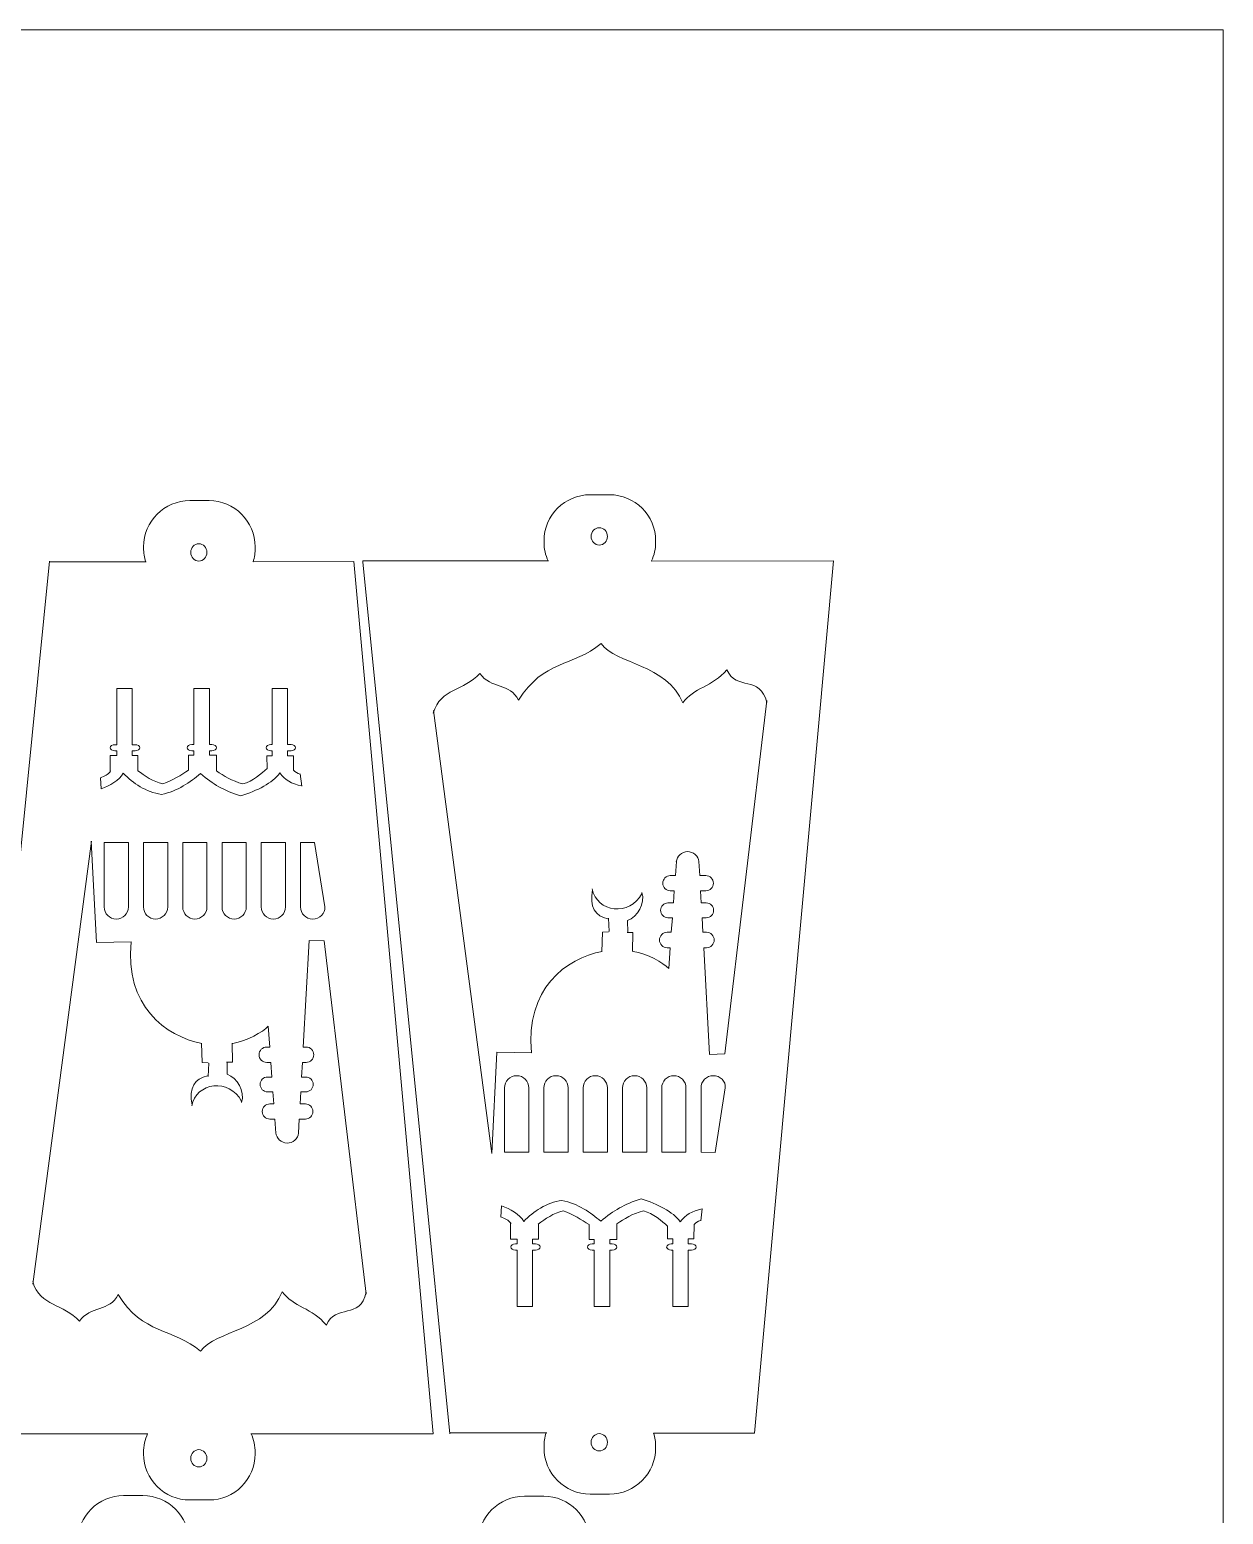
# Model space of a CAD drawing. Header units: millimetres. Extents: x -872 to 869, y -2161 to 2179.
# Drawn here: x 329.7 to 685.4, y 1736.4 to 2178.9 of the extents above; entities that cross this region are included whole.
import ezdxf

# ---------------------------------------------------------------- set-up
doc = ezdxf.new("R2010")
doc.units = ezdxf.units.MM
doc.header["$MEASUREMENT"] = 0
doc.layers.add('Layer 1', color=7, linetype='Continuous')

msp = doc.modelspace()

# ---------------------------------------------------------------- linework, layer by layer
at = {"layer": 'Layer 1', "color": 250, "lineweight": 18}
msp.add_lwpolyline([(-872.4922, 1112.7839), (685.3746, 1112.7839), (685.3746, 2178.9405), (-872.4922, 2178.9405), (-872.4922, 1112.7839)], close=True, dxfattribs=at)
at = {"layer": 'Layer 1', "color": 240, "lineweight": 9}
for points, knots in [([(484.1529, 2020.5763), (483.3727, 2022.2989), (482.9381, 2024.2107), (482.9381, 2026.2155), (482.9381, 2026.2155), (482.9381, 2026.2155), (482.9381, 2026.5441), (482.9381, 2026.5441), (482.9381, 2026.5441), (482.9381, 2034.1171), (489.1337, 2040.3131), (496.7067, 2040.3131), (496.7067, 2040.3131), (496.7067, 2040.3131), (502.4451, 2040.3131), (502.4451, 2040.3131), (502.4451, 2040.3131), (510.0177, 2040.3131), (516.2139, 2034.1171), (516.2139, 2026.5441), (516.2139, 2026.5441), (516.2139, 2026.5441), (516.2139, 2026.2155), (516.2139, 2026.2155), (516.2139, 2026.2155), (516.2139, 2024.2095), (515.7791, 2022.2989), (514.9989, 2020.5763)], [0, 0, 0, 0, 0.125, 0.125, 0.125, 0.125, 0.25, 0.25, 0.25, 0.25, 0.375, 0.375, 0.375, 0.375, 0.5, 0.5, 0.5, 0.5, 0.625, 0.625, 0.625, 0.625, 0.75, 0.75, 0.75, 0.75, 1, 1, 1, 1]), ([(396.2486, 2020.3647), (396.6574, 2021.6643), (396.879, 2023.0449), (396.879, 2024.4743), (396.879, 2024.4743), (396.879, 2024.4743), (396.879, 2024.8031), (396.879, 2024.8031), (396.879, 2024.8031), (396.879, 2032.3761), (390.6828, 2038.5725), (383.1102, 2038.5725), (383.1102, 2038.5725), (383.1102, 2038.5725), (377.3718, 2038.5725), (377.3718, 2038.5725), (377.3718, 2038.5725), (369.7988, 2038.5725), (363.6032, 2032.3761), (363.6032, 2024.8031), (363.6032, 2024.8031), (363.6032, 2024.8031), (363.6032, 2024.4751), (363.6032, 2024.4751), (363.6032, 2024.4751), (363.6032, 2023.0321), (363.8272, 2021.6389), (364.2438, 2020.3301)], [0, 0, 0, 0, 0.125, 0.125, 0.125, 0.125, 0.25, 0.25, 0.25, 0.25, 0.375, 0.375, 0.375, 0.375, 0.5, 0.5, 0.5, 0.5, 0.625, 0.625, 0.625, 0.625, 0.75, 0.75, 0.75, 0.75, 1, 1, 1, 1]), ([(499.4107, 2025.3123), (498.0759, 2025.3123), (496.9933, 2026.4677), (496.9933, 2027.8935), (496.9933, 2027.8935), (496.9933, 2029.3193), (498.0759, 2030.4747), (499.4107, 2030.4747), (499.4107, 2030.4747), (500.7461, 2030.4747), (501.8283, 2029.3193), (501.8283, 2027.8935), (501.8283, 2027.8935), (501.8283, 2026.4677), (500.7461, 2025.3123), (499.4107, 2025.3123)], [0, 0, 0, 0, 0.2, 0.2, 0.2, 0.2, 0.4, 0.4, 0.4, 0.4, 0.6, 0.6, 0.6, 0.6, 1, 1, 1, 1]), ([(380.0758, 2025.7071), (378.741, 2025.7071), (377.6584, 2024.5513), (377.6584, 2023.1253), (377.6584, 2023.1253), (377.6584, 2021.6993), (378.741, 2020.5437), (380.0758, 2020.5437), (380.0758, 2020.5437), (381.4112, 2020.5437), (382.4934, 2021.6993), (382.4934, 2023.1253), (382.4934, 2023.1253), (382.4934, 2024.5517), (381.4112, 2025.7065), (380.0758, 2025.7071)], [0, 0, 0, 0, 0.2, 0.2, 0.2, 0.2, 0.4, 0.4, 0.4, 0.4, 0.6, 0.6, 0.6, 0.6, 1, 1, 1, 1]), ([(335.5364, 2020.5497), (335.5364, 2020.5497), (309.6362, 1760.6507), (309.6362, 1760.6507), (309.6362, 1760.6507), (309.6362, 1760.6507), (309.6048, 1760.4019), (309.6048, 1760.4019), (309.6048, 1760.4019), (309.6048, 1760.4019), (364.902, 1760.4019), (364.902, 1760.4019)], [0, 0, 0, 0, 0.25, 0.25, 0.25, 0.25, 0.5, 0.5, 0.5, 0.5, 1, 1, 1, 1]), ([(454.8713, 1760.4285), (454.8713, 1760.4285), (428.9711, 2020.3275), (428.9711, 2020.3275), (428.9711, 2020.3275), (428.9711, 2020.3275), (428.9397, 2020.5763), (428.9397, 2020.5763), (428.9397, 2020.5763), (428.9397, 2020.5763), (484.2369, 2020.5763), (484.2369, 2020.5763)], [0, 0, 0, 0, 0.25, 0.25, 0.25, 0.25, 0.5, 0.5, 0.5, 0.5, 1, 1, 1, 1]), ([(449.8969, 1975.1953), (452.2187, 1982.8383), (459.0771, 1981.7033), (463.8287, 1987.0503), (463.8287, 1987.0503), (467.0799, 1982.3185), (472.8545, 1984.2953), (475.3749, 1979.0571), (475.3749, 1979.0571), (482.7157, 1991.0805), (491.6733, 1988.9873), (499.9457, 1995.9545)], [0, 0, 0, 0, 0.25, 0.25, 0.25, 0.25, 0.5, 0.5, 0.5, 0.5, 1, 1, 1, 1]), ([(549.3107, 1978.3783), (547.4363, 1986.6499), (540.1371, 1981.7325), (537.4145, 1988.1667), (537.4145, 1988.1667), (533.1927, 1983.0503), (527.4675, 1982.8035), (524.2773, 1978.2399), (524.2773, 1978.2399), (519.6205, 1989.9469), (504.4141, 1989.7147), (499.9457, 1995.9545)], [0, 0, 0, 0, 0.25, 0.25, 0.25, 0.25, 0.5, 0.5, 0.5, 0.5, 1, 1, 1, 1]), ([(355.5906, 1965.8125), (355.5906, 1965.8125), (355.5906, 1982.6007), (355.5906, 1982.6007), (355.5906, 1982.6007), (355.5906, 1982.6007), (360.217, 1982.6007), (360.217, 1982.6007), (360.217, 1982.6007), (360.217, 1982.6007), (360.217, 1965.8125), (360.217, 1965.8125)], [0, 0, 0, 0, 0.25, 0.25, 0.25, 0.25, 0.5, 0.5, 0.5, 0.5, 1, 1, 1, 1]), ([(378.6014, 1965.8305), (378.6014, 1965.8305), (378.6014, 1982.6007), (378.6014, 1982.6007), (378.6014, 1982.6007), (378.6014, 1982.6007), (383.2278, 1982.6007), (383.2278, 1982.6007), (383.2278, 1982.6007), (383.2278, 1982.6007), (383.2278, 1965.8305), (383.2278, 1965.8305)], [0, 0, 0, 0, 0.25, 0.25, 0.25, 0.25, 0.5, 0.5, 0.5, 0.5, 1, 1, 1, 1]), ([(401.9732, 1965.8305), (401.9732, 1965.8305), (401.9732, 1982.6007), (401.9732, 1982.6007), (401.9732, 1982.6007), (401.9732, 1982.6007), (406.5302, 1982.6007), (406.5302, 1982.6007), (406.5302, 1982.6007), (406.5302, 1982.6007), (406.5302, 1965.8305), (406.5302, 1965.8305)], [0, 0, 0, 0, 0.25, 0.25, 0.25, 0.25, 0.5, 0.5, 0.5, 0.5, 1, 1, 1, 1]), ([(355.5906, 1963.9575), (355.5906, 1963.9575), (355.062, 1963.9575), (355.062, 1963.9575), (355.062, 1963.9575), (354.3014, 1963.9575), (353.6798, 1964.3747), (353.6798, 1964.8851), (353.6798, 1964.8851), (353.6798, 1965.3955), (354.3014, 1965.8125), (355.062, 1965.8125), (355.062, 1965.8125), (355.062, 1965.8125), (355.5906, 1965.8125), (355.5906, 1965.8125)], [0, 0, 0, 0, 0.2, 0.2, 0.2, 0.2, 0.4, 0.4, 0.4, 0.4, 0.6, 0.6, 0.6, 0.6, 1, 1, 1, 1]), ([(360.217, 1965.8125), (360.217, 1965.8125), (361.0712, 1965.8125), (361.0712, 1965.8125), (361.0712, 1965.8125), (361.8314, 1965.8125), (362.4532, 1965.3955), (362.4532, 1964.8851), (362.4532, 1964.8851), (362.4532, 1964.3743), (361.8314, 1963.9575), (361.0712, 1963.9575), (361.0712, 1963.9575), (361.0712, 1963.9575), (360.217, 1963.9575), (360.217, 1963.9575)], [0, 0, 0, 0, 0.2, 0.2, 0.2, 0.2, 0.4, 0.4, 0.4, 0.4, 0.6, 0.6, 0.6, 0.6, 1, 1, 1, 1]), ([(378.6014, 1963.9755), (378.6014, 1963.9755), (377.9392, 1963.9755), (377.9392, 1963.9755), (377.9392, 1963.9755), (377.1786, 1963.9755), (376.557, 1964.3925), (376.557, 1964.9027), (376.557, 1964.9027), (376.557, 1965.4133), (377.1786, 1965.8305), (377.9392, 1965.8305), (377.9392, 1965.8305), (377.9392, 1965.8305), (378.6014, 1965.8305), (378.6014, 1965.8305)], [0, 0, 0, 0, 0.2, 0.2, 0.2, 0.2, 0.4, 0.4, 0.4, 0.4, 0.6, 0.6, 0.6, 0.6, 1, 1, 1, 1]), ([(383.2278, 1965.8305), (383.2278, 1965.8305), (383.9484, 1965.8305), (383.9484, 1965.8305), (383.9484, 1965.8305), (384.709, 1965.8305), (385.3306, 1965.4133), (385.3306, 1964.9027), (385.3306, 1964.9027), (385.3306, 1964.3925), (384.709, 1963.9755), (383.9484, 1963.9755), (383.9484, 1963.9755), (383.9484, 1963.9755), (383.2278, 1963.9755), (383.2278, 1963.9755)], [0, 0, 0, 0, 0.2, 0.2, 0.2, 0.2, 0.4, 0.4, 0.4, 0.4, 0.6, 0.6, 0.6, 0.6, 1, 1, 1, 1]), ([(401.9732, 1963.9755), (401.9732, 1963.9755), (401.534, 1963.9755), (401.534, 1963.9755), (401.534, 1963.9755), (400.7736, 1963.9755), (400.1516, 1964.3925), (400.1516, 1964.9027), (400.1516, 1964.9027), (400.1516, 1965.4133), (400.7736, 1965.8305), (401.534, 1965.8305), (401.534, 1965.8305), (401.534, 1965.8305), (401.9732, 1965.8305), (401.9732, 1965.8305)], [0, 0, 0, 0, 0.2, 0.2, 0.2, 0.2, 0.4, 0.4, 0.4, 0.4, 0.6, 0.6, 0.6, 0.6, 1, 1, 1, 1]), ([(406.5302, 1965.8305), (406.5302, 1965.8305), (407.5432, 1965.8305), (407.5432, 1965.8305), (407.5432, 1965.8305), (408.3038, 1965.8305), (408.9256, 1965.4133), (408.9256, 1964.9027), (408.9256, 1964.9027), (408.9256, 1964.3925), (408.3038, 1963.9755), (407.5432, 1963.9755), (407.5432, 1963.9755), (407.5432, 1963.9755), (406.5302, 1963.9755), (406.5302, 1963.9755)], [0, 0, 0, 0, 0.2, 0.2, 0.2, 0.2, 0.4, 0.4, 0.4, 0.4, 0.6, 0.6, 0.6, 0.6, 1, 1, 1, 1]), ([(353.8598, 1957.8855), (353.8598, 1957.8855), (353.6484, 1957.8855), (353.6484, 1957.8855), (353.6484, 1957.8855), (353.6484, 1957.8855), (353.6484, 1962.6055), (353.6484, 1962.6055), (353.6484, 1962.6055), (353.6484, 1962.6055), (355.5906, 1962.6055), (355.5906, 1962.6055)], [0, 0, 0, 0, 0.25, 0.25, 0.25, 0.25, 0.5, 0.5, 0.5, 0.5, 1, 1, 1, 1]), ([(360.217, 1962.6055), (360.217, 1962.6055), (361.9276, 1962.6055), (361.9276, 1962.6055), (361.9276, 1962.6055), (361.9276, 1962.6055), (361.9276, 1957.8855), (361.9276, 1957.8855)], [0, 0, 0, 0, 0.33333333, 0.33333333, 0.33333333, 0.33333333, 1, 1, 1, 1]), ([(377.0242, 1958.1817), (377.0242, 1958.1817), (377.0242, 1962.6853), (377.0242, 1962.6853), (377.0242, 1962.6853), (377.0242, 1962.6853), (378.6014, 1962.6853), (378.6014, 1962.6853)], [0, 0, 0, 0, 0.33333333, 0.33333333, 0.33333333, 0.33333333, 1, 1, 1, 1]), ([(383.2278, 1962.6853), (383.2278, 1962.6853), (385.3038, 1962.6853), (385.3038, 1962.6853), (385.3038, 1962.6853), (385.3038, 1962.6853), (385.3038, 1957.9889), (385.3038, 1957.9889)], [0, 0, 0, 0, 0.33333333, 0.33333333, 0.33333333, 0.33333333, 1, 1, 1, 1]), ([(400.4422, 1958.7089), (400.4422, 1958.7089), (400.3752, 1962.5069), (400.3752, 1962.5069), (400.3752, 1962.5069), (400.3752, 1962.5069), (401.9732, 1962.5069), (401.9732, 1962.5069)], [0, 0, 0, 0, 0.33333333, 0.33333333, 0.33333333, 0.33333333, 1, 1, 1, 1]), ([(406.5302, 1962.5069), (406.5302, 1962.5069), (408.2956, 1962.5069), (408.2956, 1962.5069), (408.2956, 1962.5069), (408.2956, 1962.5069), (408.3222, 1958.1843), (408.3222, 1958.1843)], [0, 0, 0, 0, 0.33333333, 0.33333333, 0.33333333, 0.33333333, 1, 1, 1, 1]), ([(410.7354, 1953.5211), (407.657, 1954.1673), (405.7368, 1955.3283), (404.216, 1957.3867), (404.216, 1957.3867), (402.038, 1954.3591), (397.4596, 1952.0989), (392.5828, 1950.5249), (392.5828, 1950.5249), (387.446, 1952.1523), (384.4078, 1953.9829), (380.5296, 1957.2249), (380.5296, 1957.2249), (377.5914, 1954.6681), (373.6932, 1951.9117), (368.9562, 1951.0099), (368.9562, 1951.0099), (364.2198, 1951.6957), (360.562, 1954.2785), (357.5638, 1957.3053), (357.5638, 1957.3053), (356.414, 1955.1187), (353.467, 1953.6181), (350.9684, 1952.6231), (350.9684, 1952.6231), (350.9684, 1952.6231), (350.7758, 1955.9659), (350.7758, 1955.9659)], [0, 0, 0, 0, 0.125, 0.125, 0.125, 0.125, 0.25, 0.25, 0.25, 0.25, 0.375, 0.375, 0.375, 0.375, 0.5, 0.5, 0.5, 0.5, 0.625, 0.625, 0.625, 0.625, 0.75, 0.75, 0.75, 0.75, 1, 1, 1, 1]), ([(377.0242, 1958.2175), (374.7604, 1956.7749), (372.3208, 1955.1365), (369.3588, 1954.1399), (369.3588, 1954.1399), (366.4964, 1954.7947), (363.8944, 1956.5057), (361.9012, 1958.0601)], [0, 0, 0, 0, 0.33333333, 0.33333333, 0.33333333, 0.33333333, 1, 1, 1, 1]), ([(400.4538, 1958.7325), (398.7224, 1957.2239), (396.1644, 1954.9087), (393.219, 1954.1121), (393.219, 1954.1121), (389.8224, 1955.0107), (387.5978, 1956.5607), (385.3038, 1957.9889)], [0, 0, 0, 0, 0.33333333, 0.33333333, 0.33333333, 0.33333333, 1, 1, 1, 1]), ([(348.0346, 1937.0579), (348.0346, 1937.0579), (349.582, 1906.8127), (349.582, 1906.8127), (349.582, 1906.8127), (349.582, 1906.8127), (359.92, 1907.0343), (359.92, 1907.0343), (359.92, 1907.0343), (357.8316, 1888.0655), (370.3024, 1878.7469), (380.9272, 1876.7839)], [0, 0, 0, 0, 0.25, 0.25, 0.25, 0.25, 0.5, 0.5, 0.5, 0.5, 1, 1, 1, 1]), ([(359.083, 1936.6043), (359.083, 1936.6043), (351.8562, 1936.6043), (351.8562, 1936.6043), (351.8562, 1936.6043), (351.8562, 1936.6043), (351.8562, 1917.4471), (351.8562, 1917.4471), (351.8562, 1917.4471), (351.8562, 1915.4605), (353.483, 1913.8345), (355.4694, 1913.8345), (355.4694, 1913.8345), (355.4694, 1913.8345), (355.4694, 1913.8345), (355.4694, 1913.8345), (355.4694, 1913.8345), (357.4572, 1913.8345), (359.083, 1915.4605), (359.083, 1917.4471), (359.083, 1917.4471), (359.083, 1917.4471), (359.083, 1936.6043), (359.083, 1936.6043)], [0, 0, 0, 0, 0.14285714, 0.14285714, 0.14285714, 0.14285714, 0.28571429, 0.28571429, 0.28571429, 0.28571429, 0.42857143, 0.42857143, 0.42857143, 0.42857143, 0.57142857, 0.57142857, 0.57142857, 0.57142857, 0.71428571, 0.71428571, 0.71428571, 0.71428571, 1, 1, 1, 1]), ([(370.7908, 1936.6043), (370.7908, 1936.6043), (363.5642, 1936.6043), (363.5642, 1936.6043), (363.5642, 1936.6043), (363.5642, 1936.6043), (363.5642, 1917.4471), (363.5642, 1917.4471), (363.5642, 1917.4471), (363.5642, 1915.4605), (365.191, 1913.8345), (367.1772, 1913.8345), (367.1772, 1913.8345), (367.1772, 1913.8345), (367.1772, 1913.8345), (367.1772, 1913.8345), (367.1772, 1913.8345), (369.1658, 1913.8345), (370.7908, 1915.4605), (370.7908, 1917.4471), (370.7908, 1917.4471), (370.7908, 1917.4471), (370.7908, 1936.6043), (370.7908, 1936.6043)], [0, 0, 0, 0, 0.14285714, 0.14285714, 0.14285714, 0.14285714, 0.28571429, 0.28571429, 0.28571429, 0.28571429, 0.42857143, 0.42857143, 0.42857143, 0.42857143, 0.57142857, 0.57142857, 0.57142857, 0.57142857, 0.71428571, 0.71428571, 0.71428571, 0.71428571, 1, 1, 1, 1]), ([(382.4988, 1936.6043), (382.4988, 1936.6043), (375.2726, 1936.6043), (375.2726, 1936.6043), (375.2726, 1936.6043), (375.2726, 1936.6043), (375.2726, 1917.4471), (375.2726, 1917.4471), (375.2726, 1917.4471), (375.2726, 1915.4605), (376.8996, 1913.8345), (378.8856, 1913.8345), (378.8856, 1913.8345), (378.8856, 1913.8345), (378.8856, 1913.8345), (378.8856, 1913.8345), (378.8856, 1913.8345), (380.8736, 1913.8345), (382.4988, 1915.4605), (382.4988, 1917.4471), (382.4988, 1917.4471), (382.4988, 1917.4471), (382.4988, 1936.6043), (382.4988, 1936.6043)], [0, 0, 0, 0, 0.14285714, 0.14285714, 0.14285714, 0.14285714, 0.28571429, 0.28571429, 0.28571429, 0.28571429, 0.42857143, 0.42857143, 0.42857143, 0.42857143, 0.57142857, 0.57142857, 0.57142857, 0.57142857, 0.71428571, 0.71428571, 0.71428571, 0.71428571, 1, 1, 1, 1]), ([(394.2068, 1936.6043), (394.2068, 1936.6043), (386.9804, 1936.6043), (386.9804, 1936.6043), (386.9804, 1936.6043), (386.9804, 1936.6043), (386.9804, 1917.4471), (386.9804, 1917.4471), (386.9804, 1917.4471), (386.9804, 1915.4605), (388.6074, 1913.8345), (390.594, 1913.8345), (390.594, 1913.8345), (390.594, 1913.8345), (390.594, 1913.8345), (390.594, 1913.8345), (390.594, 1913.8345), (392.5818, 1913.8345), (394.2068, 1915.4605), (394.2068, 1917.4471), (394.2068, 1917.4471), (394.2068, 1917.4471), (394.2068, 1936.6043), (394.2068, 1936.6043)], [0, 0, 0, 0, 0.14285714, 0.14285714, 0.14285714, 0.14285714, 0.28571429, 0.28571429, 0.28571429, 0.28571429, 0.42857143, 0.42857143, 0.42857143, 0.42857143, 0.57142857, 0.57142857, 0.57142857, 0.57142857, 0.71428571, 0.71428571, 0.71428571, 0.71428571, 1, 1, 1, 1]), ([(405.915, 1936.6043), (405.915, 1936.6043), (398.6884, 1936.6043), (398.6884, 1936.6043), (398.6884, 1936.6043), (398.6884, 1936.6043), (398.6884, 1917.4471), (398.6884, 1917.4471), (398.6884, 1917.4471), (398.6884, 1915.4605), (400.3154, 1913.8345), (402.3018, 1913.8345), (402.3018, 1913.8345), (402.3018, 1913.8345), (402.3018, 1913.8345), (402.3018, 1913.8345), (402.3018, 1913.8345), (404.2896, 1913.8345), (405.915, 1915.4605), (405.915, 1917.4471), (405.915, 1917.4471), (405.915, 1917.4471), (405.915, 1936.6043), (405.915, 1936.6043)], [0, 0, 0, 0, 0.14285714, 0.14285714, 0.14285714, 0.14285714, 0.28571429, 0.28571429, 0.28571429, 0.28571429, 0.42857143, 0.42857143, 0.42857143, 0.42857143, 0.57142857, 0.57142857, 0.57142857, 0.57142857, 0.71428571, 0.71428571, 0.71428571, 0.71428571, 1, 1, 1, 1]), ([(414.5904, 1936.6871), (414.5904, 1936.6871), (410.3966, 1936.6043), (410.3966, 1936.6043), (410.3966, 1936.6043), (410.3966, 1936.6043), (410.3966, 1917.4471), (410.3966, 1917.4471), (410.3966, 1917.4471), (410.3966, 1915.4605), (412.0232, 1913.8345), (414.0096, 1913.8345), (414.0096, 1913.8345), (414.0096, 1913.8345), (414.0096, 1913.8345), (414.0096, 1913.8345), (414.0096, 1913.8345), (415.998, 1913.8345), (417.9318, 1915.4853), (417.6234, 1917.4471), (417.6234, 1917.4471), (417.6234, 1917.4471), (414.5904, 1936.6871), (414.5904, 1936.6871)], [0, 0, 0, 0, 0.14285714, 0.14285714, 0.14285714, 0.14285714, 0.28571429, 0.28571429, 0.28571429, 0.28571429, 0.42857143, 0.42857143, 0.42857143, 0.42857143, 0.57142857, 0.57142857, 0.57142857, 0.57142857, 0.71428571, 0.71428571, 0.71428571, 0.71428571, 1, 1, 1, 1]), ([(522.3729, 1930.9119), (522.4971, 1932.5157), (524.0185, 1933.9123), (525.7107, 1933.9407), (525.7107, 1933.9407), (527.3675, 1933.9677), (529.0645, 1932.5573), (529.1241, 1930.9631)], [0, 0, 0, 0, 0.33333333, 0.33333333, 0.33333333, 0.33333333, 1, 1, 1, 1]), ([(521.7561, 1922.2593), (521.7561, 1922.2593), (520.5809, 1922.2593), (520.5809, 1922.2593), (520.5809, 1922.2593), (519.3409, 1922.2593), (518.3269, 1923.2739), (518.3269, 1924.5137), (518.3269, 1924.5137), (518.3269, 1925.7537), (519.3409, 1926.7677), (520.5809, 1926.7677), (520.5809, 1926.7677), (520.5809, 1926.7677), (522.0769, 1926.7677), (522.0769, 1926.7677)], [0, 0, 0, 0, 0.2, 0.2, 0.2, 0.2, 0.4, 0.4, 0.4, 0.4, 0.6, 0.6, 0.6, 0.6, 1, 1, 1, 1]), ([(529.3553, 1926.7677), (529.3553, 1926.7677), (531.1537, 1926.7677), (531.1537, 1926.7677), (531.1537, 1926.7677), (532.3935, 1926.7677), (533.4077, 1925.7537), (533.4077, 1924.5137), (533.4077, 1924.5137), (533.4077, 1923.2739), (532.3935, 1922.2593), (531.1537, 1922.2593), (531.1537, 1922.2593), (531.1537, 1922.2593), (529.6013, 1922.2593), (529.6013, 1922.2593)], [0, 0, 0, 0, 0.2, 0.2, 0.2, 0.2, 0.4, 0.4, 0.4, 0.4, 0.6, 0.6, 0.6, 0.6, 1, 1, 1, 1]), ([(521.1867, 1914.2271), (521.1867, 1914.2271), (519.8841, 1914.2271), (519.8841, 1914.2271), (519.8841, 1914.2271), (518.6665, 1914.2271), (517.6709, 1915.2227), (517.6709, 1916.4403), (517.6709, 1916.4403), (517.6709, 1917.6583), (518.6665, 1918.6537), (519.8841, 1918.6537), (519.8841, 1918.6537), (519.8841, 1918.6537), (521.5005, 1918.6527), (521.5005, 1918.6527)], [0, 0, 0, 0, 0.2, 0.2, 0.2, 0.2, 0.4, 0.4, 0.4, 0.4, 0.6, 0.6, 0.6, 0.6, 1, 1, 1, 1]), ([(529.7983, 1918.6527), (529.7983, 1918.6527), (531.2771, 1918.6527), (531.2771, 1918.6527), (531.2771, 1918.6527), (532.4947, 1918.6527), (533.4903, 1917.6583), (533.4903, 1916.4403), (533.4903, 1916.4403), (533.4903, 1915.2227), (532.4947, 1914.2271), (531.2771, 1914.2271), (531.2771, 1914.2271), (531.2771, 1914.2271), (530.0399, 1914.2271), (530.0399, 1914.2271)], [0, 0, 0, 0, 0.2, 0.2, 0.2, 0.2, 0.4, 0.4, 0.4, 0.4, 0.6, 0.6, 0.6, 0.6, 1, 1, 1, 1]), ([(411.193, 1875.6861), (411.193, 1875.6861), (412.9266, 1907.4745), (412.9266, 1907.4745), (412.9266, 1907.4745), (412.9266, 1907.4745), (417.4666, 1907.3489), (417.4666, 1907.3489)], [0, 0, 0, 0, 0.33333333, 0.33333333, 0.33333333, 0.33333333, 1, 1, 1, 1]), ([(502.1909, 1910.0055), (502.1909, 1910.0055), (500.3915, 1909.9235), (500.3915, 1909.9235), (500.3915, 1909.9235), (500.3915, 1909.9235), (500.1669, 1904.1117), (500.1669, 1904.1117)], [0, 0, 0, 0, 0.33333333, 0.33333333, 0.33333333, 0.33333333, 1, 1, 1, 1]), ([(509.3285, 1904.1285), (509.3285, 1904.1285), (509.4515, 1909.8027), (509.4515, 1909.8027), (509.4515, 1909.8027), (509.4515, 1909.8027), (507.6877, 1909.8423), (507.6877, 1909.8423)], [0, 0, 0, 0, 0.33333333, 0.33333333, 0.33333333, 0.33333333, 1, 1, 1, 1]), ([(520.5529, 1905.2921), (520.5529, 1905.2921), (519.6407, 1905.2921), (519.6407, 1905.2921), (519.6407, 1905.2921), (518.3789, 1905.2921), (517.3453, 1906.3243), (517.3453, 1907.5875), (517.3453, 1907.5875), (517.3453, 1908.8497), (518.3779, 1909.8825), (519.6407, 1909.8825), (519.6407, 1909.8825), (519.6407, 1909.8825), (520.8785, 1909.8825), (520.8785, 1909.8825)], [0, 0, 0, 0, 0.2, 0.2, 0.2, 0.2, 0.4, 0.4, 0.4, 0.4, 0.6, 0.6, 0.6, 0.6, 1, 1, 1, 1]), ([(530.2773, 1909.8825), (530.2773, 1909.8825), (531.3609, 1909.8825), (531.3609, 1909.8825), (531.3609, 1909.8825), (532.6237, 1909.8825), (533.6567, 1908.8497), (533.6567, 1907.5875), (533.6567, 1907.5875), (533.6567, 1906.3243), (532.6237, 1905.2921), (531.3609, 1905.2921), (531.3609, 1905.2921), (531.3609, 1905.2921), (530.5279, 1905.2921), (530.5279, 1905.2921)], [0, 0, 0, 0, 0.2, 0.2, 0.2, 0.2, 0.4, 0.4, 0.4, 0.4, 0.6, 0.6, 0.6, 0.6, 1, 1, 1, 1]), ([(467.3695, 1843.9203), (467.3695, 1843.9203), (468.9169, 1874.1655), (468.9169, 1874.1655), (468.9169, 1874.1655), (468.9169, 1874.1655), (479.2549, 1873.9439), (479.2549, 1873.9439), (479.2549, 1873.9439), (477.1665, 1892.9127), (489.6373, 1902.2313), (500.2621, 1904.1943)], [0, 0, 0, 0, 0.25, 0.25, 0.25, 0.25, 0.5, 0.5, 0.5, 0.5, 1, 1, 1, 1]), ([(509.5407, 1904.2103), (513.6819, 1903.4735), (518.4493, 1900.8855), (520.1105, 1899.0581), (520.1105, 1899.0581), (520.1105, 1899.0581), (520.5529, 1905.2921), (520.5529, 1905.2921)], [0, 0, 0, 0, 0.33333333, 0.33333333, 0.33333333, 0.33333333, 1, 1, 1, 1]), ([(530.5279, 1905.2921), (530.5279, 1905.2921), (532.2615, 1873.5037), (532.2615, 1873.5037), (532.2615, 1873.5037), (532.2615, 1873.5037), (536.8015, 1873.6293), (536.8015, 1873.6293)], [0, 0, 0, 0, 0.33333333, 0.33333333, 0.33333333, 0.33333333, 1, 1, 1, 1]), ([(390.2058, 1876.7679), (394.347, 1877.5047), (399.1144, 1880.0927), (400.7756, 1881.9201), (400.7756, 1881.9201), (400.7756, 1881.9201), (401.218, 1875.6861), (401.218, 1875.6861)], [0, 0, 0, 0, 0.33333333, 0.33333333, 0.33333333, 0.33333333, 1, 1, 1, 1]), ([(382.856, 1870.9727), (382.856, 1870.9727), (381.0566, 1871.0547), (381.0566, 1871.0547), (381.0566, 1871.0547), (381.0566, 1871.0547), (380.832, 1876.8665), (380.832, 1876.8665)], [0, 0, 0, 0, 0.33333333, 0.33333333, 0.33333333, 0.33333333, 1, 1, 1, 1]), ([(389.9936, 1876.8497), (389.9936, 1876.8497), (390.1166, 1871.1755), (390.1166, 1871.1755), (390.1166, 1871.1755), (390.1166, 1871.1755), (388.3528, 1871.1359), (388.3528, 1871.1359)], [0, 0, 0, 0, 0.33333333, 0.33333333, 0.33333333, 0.33333333, 1, 1, 1, 1]), ([(401.218, 1875.6861), (401.218, 1875.6861), (400.3058, 1875.6861), (400.3058, 1875.6861), (400.3058, 1875.6861), (399.044, 1875.6861), (398.0104, 1874.6539), (398.0104, 1873.3907), (398.0104, 1873.3907), (398.0104, 1872.1285), (399.043, 1871.0957), (400.3058, 1871.0957), (400.3058, 1871.0957), (400.3058, 1871.0957), (401.5436, 1871.0957), (401.5436, 1871.0957)], [0, 0, 0, 0, 0.2, 0.2, 0.2, 0.2, 0.4, 0.4, 0.4, 0.4, 0.6, 0.6, 0.6, 0.6, 1, 1, 1, 1]), ([(410.9424, 1871.0957), (410.9424, 1871.0957), (412.026, 1871.0957), (412.026, 1871.0957), (412.026, 1871.0957), (413.2888, 1871.0957), (414.3218, 1872.1285), (414.3218, 1873.3907), (414.3218, 1873.3907), (414.3218, 1874.6539), (413.2888, 1875.6861), (412.026, 1875.6861), (412.026, 1875.6861), (412.026, 1875.6861), (411.193, 1875.6861), (411.193, 1875.6861)], [0, 0, 0, 0, 0.2, 0.2, 0.2, 0.2, 0.4, 0.4, 0.4, 0.4, 0.6, 0.6, 0.6, 0.6, 1, 1, 1, 1]), ([(401.8518, 1866.7511), (401.8518, 1866.7511), (400.5492, 1866.7511), (400.5492, 1866.7511), (400.5492, 1866.7511), (399.3316, 1866.7511), (398.336, 1865.7555), (398.336, 1864.5379), (398.336, 1864.5379), (398.336, 1863.3199), (399.3316, 1862.3245), (400.5492, 1862.3245), (400.5492, 1862.3245), (400.5492, 1862.3245), (402.1656, 1862.3255), (402.1656, 1862.3255)], [0, 0, 0, 0, 0.2, 0.2, 0.2, 0.2, 0.4, 0.4, 0.4, 0.4, 0.6, 0.6, 0.6, 0.6, 1, 1, 1, 1]), ([(410.4634, 1862.3255), (410.4634, 1862.3255), (411.9422, 1862.3255), (411.9422, 1862.3255), (411.9422, 1862.3255), (413.1598, 1862.3255), (414.1554, 1863.3199), (414.1554, 1864.5379), (414.1554, 1864.5379), (414.1554, 1865.7555), (413.1598, 1866.7511), (411.9422, 1866.7511), (411.9422, 1866.7511), (411.9422, 1866.7511), (410.705, 1866.7511), (410.705, 1866.7511)], [0, 0, 0, 0, 0.2, 0.2, 0.2, 0.2, 0.4, 0.4, 0.4, 0.4, 0.6, 0.6, 0.6, 0.6, 1, 1, 1, 1]), ([(478.4179, 1844.3739), (478.4179, 1844.3739), (471.1911, 1844.3739), (471.1911, 1844.3739), (471.1911, 1844.3739), (471.1911, 1844.3739), (471.1911, 1863.5311), (471.1911, 1863.5311), (471.1911, 1863.5311), (471.1911, 1865.5177), (472.8179, 1867.1437), (474.8043, 1867.1437), (474.8043, 1867.1437), (474.8043, 1867.1437), (474.8043, 1867.1437), (474.8043, 1867.1437), (474.8043, 1867.1437), (476.7921, 1867.1437), (478.4179, 1865.5177), (478.4179, 1863.5311), (478.4179, 1863.5311), (478.4179, 1863.5311), (478.4179, 1844.3739), (478.4179, 1844.3739)], [0, 0, 0, 0, 0.14285714, 0.14285714, 0.14285714, 0.14285714, 0.28571429, 0.28571429, 0.28571429, 0.28571429, 0.42857143, 0.42857143, 0.42857143, 0.42857143, 0.57142857, 0.57142857, 0.57142857, 0.57142857, 0.71428571, 0.71428571, 0.71428571, 0.71428571, 1, 1, 1, 1]), ([(490.1257, 1844.3739), (490.1257, 1844.3739), (482.8991, 1844.3739), (482.8991, 1844.3739), (482.8991, 1844.3739), (482.8991, 1844.3739), (482.8991, 1863.5311), (482.8991, 1863.5311), (482.8991, 1863.5311), (482.8991, 1865.5177), (484.5259, 1867.1437), (486.5121, 1867.1437), (486.5121, 1867.1437), (486.5121, 1867.1437), (486.5121, 1867.1437), (486.5121, 1867.1437), (486.5121, 1867.1437), (488.5007, 1867.1437), (490.1257, 1865.5177), (490.1257, 1863.5311), (490.1257, 1863.5311), (490.1257, 1863.5311), (490.1257, 1844.3739), (490.1257, 1844.3739)], [0, 0, 0, 0, 0.14285714, 0.14285714, 0.14285714, 0.14285714, 0.28571429, 0.28571429, 0.28571429, 0.28571429, 0.42857143, 0.42857143, 0.42857143, 0.42857143, 0.57142857, 0.57142857, 0.57142857, 0.57142857, 0.71428571, 0.71428571, 0.71428571, 0.71428571, 1, 1, 1, 1]), ([(501.8337, 1844.3739), (501.8337, 1844.3739), (494.6075, 1844.3739), (494.6075, 1844.3739), (494.6075, 1844.3739), (494.6075, 1844.3739), (494.6075, 1863.5311), (494.6075, 1863.5311), (494.6075, 1863.5311), (494.6075, 1865.5177), (496.2345, 1867.1437), (498.2205, 1867.1437), (498.2205, 1867.1437), (498.2205, 1867.1437), (498.2205, 1867.1437), (498.2205, 1867.1437), (498.2205, 1867.1437), (500.2085, 1867.1437), (501.8337, 1865.5177), (501.8337, 1863.5311), (501.8337, 1863.5311), (501.8337, 1863.5311), (501.8337, 1844.3739), (501.8337, 1844.3739)], [0, 0, 0, 0, 0.14285714, 0.14285714, 0.14285714, 0.14285714, 0.28571429, 0.28571429, 0.28571429, 0.28571429, 0.42857143, 0.42857143, 0.42857143, 0.42857143, 0.57142857, 0.57142857, 0.57142857, 0.57142857, 0.71428571, 0.71428571, 0.71428571, 0.71428571, 1, 1, 1, 1]), ([(513.5417, 1844.3739), (513.5417, 1844.3739), (506.3153, 1844.3739), (506.3153, 1844.3739), (506.3153, 1844.3739), (506.3153, 1844.3739), (506.3153, 1863.5311), (506.3153, 1863.5311), (506.3153, 1863.5311), (506.3153, 1865.5177), (507.9423, 1867.1437), (509.9289, 1867.1437), (509.9289, 1867.1437), (509.9289, 1867.1437), (509.9289, 1867.1437), (509.9289, 1867.1437), (509.9289, 1867.1437), (511.9167, 1867.1437), (513.5417, 1865.5177), (513.5417, 1863.5311), (513.5417, 1863.5311), (513.5417, 1863.5311), (513.5417, 1844.3739), (513.5417, 1844.3739)], [0, 0, 0, 0, 0.14285714, 0.14285714, 0.14285714, 0.14285714, 0.28571429, 0.28571429, 0.28571429, 0.28571429, 0.42857143, 0.42857143, 0.42857143, 0.42857143, 0.57142857, 0.57142857, 0.57142857, 0.57142857, 0.71428571, 0.71428571, 0.71428571, 0.71428571, 1, 1, 1, 1]), ([(525.2499, 1844.3739), (525.2499, 1844.3739), (518.0233, 1844.3739), (518.0233, 1844.3739), (518.0233, 1844.3739), (518.0233, 1844.3739), (518.0233, 1863.5311), (518.0233, 1863.5311), (518.0233, 1863.5311), (518.0233, 1865.5177), (519.6503, 1867.1437), (521.6367, 1867.1437), (521.6367, 1867.1437), (521.6367, 1867.1437), (521.6367, 1867.1437), (521.6367, 1867.1437), (521.6367, 1867.1437), (523.6245, 1867.1437), (525.2499, 1865.5177), (525.2499, 1863.5311), (525.2499, 1863.5311), (525.2499, 1863.5311), (525.2499, 1844.3739), (525.2499, 1844.3739)], [0, 0, 0, 0, 0.14285714, 0.14285714, 0.14285714, 0.14285714, 0.28571429, 0.28571429, 0.28571429, 0.28571429, 0.42857143, 0.42857143, 0.42857143, 0.42857143, 0.57142857, 0.57142857, 0.57142857, 0.57142857, 0.71428571, 0.71428571, 0.71428571, 0.71428571, 1, 1, 1, 1]), ([(533.9253, 1844.2911), (533.9253, 1844.2911), (529.7315, 1844.3739), (529.7315, 1844.3739), (529.7315, 1844.3739), (529.7315, 1844.3739), (529.7315, 1863.5311), (529.7315, 1863.5311), (529.7315, 1863.5311), (529.7315, 1865.5177), (531.3581, 1867.1437), (533.3445, 1867.1437), (533.3445, 1867.1437), (533.3445, 1867.1437), (533.3445, 1867.1437), (533.3445, 1867.1437), (533.3445, 1867.1437), (535.3329, 1867.1437), (537.2667, 1865.4929), (536.9583, 1863.5311), (536.9583, 1863.5311), (536.9583, 1863.5311), (533.9253, 1844.2911), (533.9253, 1844.2911)], [0, 0, 0, 0, 0.14285714, 0.14285714, 0.14285714, 0.14285714, 0.28571429, 0.28571429, 0.28571429, 0.28571429, 0.42857143, 0.42857143, 0.42857143, 0.42857143, 0.57142857, 0.57142857, 0.57142857, 0.57142857, 0.71428571, 0.71428571, 0.71428571, 0.71428571, 1, 1, 1, 1]), ([(402.4212, 1858.7189), (402.4212, 1858.7189), (401.246, 1858.7189), (401.246, 1858.7189), (401.246, 1858.7189), (400.006, 1858.7189), (398.992, 1857.7043), (398.992, 1856.4645), (398.992, 1856.4645), (398.992, 1855.2245), (400.006, 1854.2105), (401.246, 1854.2105), (401.246, 1854.2105), (401.246, 1854.2105), (402.742, 1854.2105), (402.742, 1854.2105)], [0, 0, 0, 0, 0.2, 0.2, 0.2, 0.2, 0.4, 0.4, 0.4, 0.4, 0.6, 0.6, 0.6, 0.6, 1, 1, 1, 1]), ([(410.0204, 1854.2105), (410.0204, 1854.2105), (411.8188, 1854.2105), (411.8188, 1854.2105), (411.8188, 1854.2105), (413.0586, 1854.2105), (414.0728, 1855.2245), (414.0728, 1856.4645), (414.0728, 1856.4645), (414.0728, 1857.7043), (413.0586, 1858.7189), (411.8188, 1858.7189), (411.8188, 1858.7189), (411.8188, 1858.7189), (410.2664, 1858.7189), (410.2664, 1858.7189)], [0, 0, 0, 0, 0.2, 0.2, 0.2, 0.2, 0.4, 0.4, 0.4, 0.4, 0.6, 0.6, 0.6, 0.6, 1, 1, 1, 1]), ([(403.038, 1850.0663), (403.1622, 1848.4625), (404.6836, 1847.0659), (406.3758, 1847.0375), (406.3758, 1847.0375), (408.0326, 1847.0105), (409.7296, 1848.4209), (409.7892, 1850.0151)], [0, 0, 0, 0, 0.33333333, 0.33333333, 0.33333333, 0.33333333, 1, 1, 1, 1]), ([(530.0703, 1827.4571), (526.9919, 1826.8109), (525.0717, 1825.6499), (523.5509, 1823.5915), (523.5509, 1823.5915), (521.3729, 1826.6191), (516.7945, 1828.8793), (511.9177, 1830.4533), (511.9177, 1830.4533), (506.7809, 1828.8259), (503.7427, 1826.9953), (499.8645, 1823.7533), (499.8645, 1823.7533), (496.9263, 1826.3101), (493.0281, 1829.0665), (488.2911, 1829.9683), (488.2911, 1829.9683), (483.5547, 1829.2825), (479.8969, 1826.6997), (476.8987, 1823.6729), (476.8987, 1823.6729), (475.7489, 1825.8595), (472.8019, 1827.3601), (470.3033, 1828.3551), (470.3033, 1828.3551), (470.3033, 1828.3551), (470.1107, 1825.0123), (470.1107, 1825.0123)], [0, 0, 0, 0, 0.125, 0.125, 0.125, 0.125, 0.25, 0.25, 0.25, 0.25, 0.375, 0.375, 0.375, 0.375, 0.5, 0.5, 0.5, 0.5, 0.625, 0.625, 0.625, 0.625, 0.75, 0.75, 0.75, 0.75, 1, 1, 1, 1]), ([(496.3591, 1822.7607), (494.0953, 1824.2033), (491.6557, 1825.8417), (488.6937, 1826.8383), (488.6937, 1826.8383), (485.8313, 1826.1835), (483.2293, 1824.4725), (481.2361, 1822.9181)], [0, 0, 0, 0, 0.33333333, 0.33333333, 0.33333333, 0.33333333, 1, 1, 1, 1]), ([(519.7887, 1822.2457), (518.0573, 1823.7543), (515.4993, 1826.0695), (512.5539, 1826.8661), (512.5539, 1826.8661), (509.1573, 1825.9675), (506.9327, 1824.4175), (504.6387, 1822.9893)], [0, 0, 0, 0, 0.33333333, 0.33333333, 0.33333333, 0.33333333, 1, 1, 1, 1]), ([(473.1947, 1823.0927), (473.1947, 1823.0927), (472.9833, 1823.0927), (472.9833, 1823.0927), (472.9833, 1823.0927), (472.9833, 1823.0927), (472.9833, 1818.3727), (472.9833, 1818.3727), (472.9833, 1818.3727), (472.9833, 1818.3727), (474.9255, 1818.3727), (474.9255, 1818.3727)], [0, 0, 0, 0, 0.25, 0.25, 0.25, 0.25, 0.5, 0.5, 0.5, 0.5, 1, 1, 1, 1]), ([(479.5519, 1818.3727), (479.5519, 1818.3727), (481.2625, 1818.3727), (481.2625, 1818.3727), (481.2625, 1818.3727), (481.2625, 1818.3727), (481.2625, 1823.0927), (481.2625, 1823.0927)], [0, 0, 0, 0, 0.33333333, 0.33333333, 0.33333333, 0.33333333, 1, 1, 1, 1]), ([(496.3591, 1822.7965), (496.3591, 1822.7965), (496.3591, 1818.2929), (496.3591, 1818.2929), (496.3591, 1818.2929), (496.3591, 1818.2929), (497.9363, 1818.2929), (497.9363, 1818.2929)], [0, 0, 0, 0, 0.33333333, 0.33333333, 0.33333333, 0.33333333, 1, 1, 1, 1]), ([(502.5627, 1818.2929), (502.5627, 1818.2929), (504.6387, 1818.2929), (504.6387, 1818.2929), (504.6387, 1818.2929), (504.6387, 1818.2929), (504.6387, 1822.9893), (504.6387, 1822.9893)], [0, 0, 0, 0, 0.33333333, 0.33333333, 0.33333333, 0.33333333, 1, 1, 1, 1]), ([(519.7771, 1822.2693), (519.7771, 1822.2693), (519.7101, 1818.4713), (519.7101, 1818.4713), (519.7101, 1818.4713), (519.7101, 1818.4713), (521.3081, 1818.4713), (521.3081, 1818.4713)], [0, 0, 0, 0, 0.33333333, 0.33333333, 0.33333333, 0.33333333, 1, 1, 1, 1]), ([(525.8651, 1818.4713), (525.8651, 1818.4713), (527.6305, 1818.4713), (527.6305, 1818.4713), (527.6305, 1818.4713), (527.6305, 1818.4713), (527.6571, 1822.7939), (527.6571, 1822.7939)], [0, 0, 0, 0, 0.33333333, 0.33333333, 0.33333333, 0.33333333, 1, 1, 1, 1]), ([(474.9255, 1817.0207), (474.9255, 1817.0207), (474.3969, 1817.0207), (474.3969, 1817.0207), (474.3969, 1817.0207), (473.6363, 1817.0207), (473.0147, 1816.6035), (473.0147, 1816.0931), (473.0147, 1816.0931), (473.0147, 1815.5827), (473.6363, 1815.1657), (474.3969, 1815.1657), (474.3969, 1815.1657), (474.3969, 1815.1657), (474.9255, 1815.1657), (474.9255, 1815.1657)], [0, 0, 0, 0, 0.2, 0.2, 0.2, 0.2, 0.4, 0.4, 0.4, 0.4, 0.6, 0.6, 0.6, 0.6, 1, 1, 1, 1]), ([(474.9255, 1815.1657), (474.9255, 1815.1657), (474.9255, 1798.3775), (474.9255, 1798.3775), (474.9255, 1798.3775), (474.9255, 1798.3775), (479.5519, 1798.3775), (479.5519, 1798.3775), (479.5519, 1798.3775), (479.5519, 1798.3775), (479.5519, 1815.1657), (479.5519, 1815.1657)], [0, 0, 0, 0, 0.25, 0.25, 0.25, 0.25, 0.5, 0.5, 0.5, 0.5, 1, 1, 1, 1]), ([(479.5519, 1815.1657), (479.5519, 1815.1657), (480.4061, 1815.1657), (480.4061, 1815.1657), (480.4061, 1815.1657), (481.1663, 1815.1657), (481.7881, 1815.5827), (481.7881, 1816.0931), (481.7881, 1816.0931), (481.7881, 1816.6039), (481.1663, 1817.0207), (480.4061, 1817.0207), (480.4061, 1817.0207), (480.4061, 1817.0207), (479.5519, 1817.0207), (479.5519, 1817.0207)], [0, 0, 0, 0, 0.2, 0.2, 0.2, 0.2, 0.4, 0.4, 0.4, 0.4, 0.6, 0.6, 0.6, 0.6, 1, 1, 1, 1]), ([(497.9363, 1817.0027), (497.9363, 1817.0027), (497.2741, 1817.0027), (497.2741, 1817.0027), (497.2741, 1817.0027), (496.5135, 1817.0027), (495.8919, 1816.5857), (495.8919, 1816.0755), (495.8919, 1816.0755), (495.8919, 1815.5649), (496.5135, 1815.1477), (497.2741, 1815.1477), (497.2741, 1815.1477), (497.2741, 1815.1477), (497.9363, 1815.1477), (497.9363, 1815.1477)], [0, 0, 0, 0, 0.2, 0.2, 0.2, 0.2, 0.4, 0.4, 0.4, 0.4, 0.6, 0.6, 0.6, 0.6, 1, 1, 1, 1]), ([(497.9363, 1815.1477), (497.9363, 1815.1477), (497.9363, 1798.3775), (497.9363, 1798.3775), (497.9363, 1798.3775), (497.9363, 1798.3775), (502.5627, 1798.3775), (502.5627, 1798.3775), (502.5627, 1798.3775), (502.5627, 1798.3775), (502.5627, 1815.1477), (502.5627, 1815.1477)], [0, 0, 0, 0, 0.25, 0.25, 0.25, 0.25, 0.5, 0.5, 0.5, 0.5, 1, 1, 1, 1]), ([(502.5627, 1815.1477), (502.5627, 1815.1477), (503.2833, 1815.1477), (503.2833, 1815.1477), (503.2833, 1815.1477), (504.0439, 1815.1477), (504.6655, 1815.5649), (504.6655, 1816.0755), (504.6655, 1816.0755), (504.6655, 1816.5857), (504.0439, 1817.0027), (503.2833, 1817.0027), (503.2833, 1817.0027), (503.2833, 1817.0027), (502.5627, 1817.0027), (502.5627, 1817.0027)], [0, 0, 0, 0, 0.2, 0.2, 0.2, 0.2, 0.4, 0.4, 0.4, 0.4, 0.6, 0.6, 0.6, 0.6, 1, 1, 1, 1]), ([(521.3081, 1817.0027), (521.3081, 1817.0027), (520.8689, 1817.0027), (520.8689, 1817.0027), (520.8689, 1817.0027), (520.1085, 1817.0027), (519.4865, 1816.5857), (519.4865, 1816.0755), (519.4865, 1816.0755), (519.4865, 1815.5649), (520.1085, 1815.1477), (520.8689, 1815.1477), (520.8689, 1815.1477), (520.8689, 1815.1477), (521.3081, 1815.1477), (521.3081, 1815.1477)], [0, 0, 0, 0, 0.2, 0.2, 0.2, 0.2, 0.4, 0.4, 0.4, 0.4, 0.6, 0.6, 0.6, 0.6, 1, 1, 1, 1]), ([(521.3081, 1815.1477), (521.3081, 1815.1477), (521.3081, 1798.3775), (521.3081, 1798.3775), (521.3081, 1798.3775), (521.3081, 1798.3775), (525.8651, 1798.3775), (525.8651, 1798.3775), (525.8651, 1798.3775), (525.8651, 1798.3775), (525.8651, 1815.1477), (525.8651, 1815.1477)], [0, 0, 0, 0, 0.25, 0.25, 0.25, 0.25, 0.5, 0.5, 0.5, 0.5, 1, 1, 1, 1]), ([(525.8651, 1815.1477), (525.8651, 1815.1477), (526.8781, 1815.1477), (526.8781, 1815.1477), (526.8781, 1815.1477), (527.6387, 1815.1477), (528.2605, 1815.5649), (528.2605, 1816.0755), (528.2605, 1816.0755), (528.2605, 1816.5857), (527.6387, 1817.0027), (526.8781, 1817.0027), (526.8781, 1817.0027), (526.8781, 1817.0027), (525.8651, 1817.0027), (525.8651, 1817.0027)], [0, 0, 0, 0, 0.2, 0.2, 0.2, 0.2, 0.4, 0.4, 0.4, 0.4, 0.6, 0.6, 0.6, 0.6, 1, 1, 1, 1]), ([(330.562, 1805.7829), (332.8838, 1798.1399), (339.7422, 1799.2749), (344.4938, 1793.9279), (344.4938, 1793.9279), (347.745, 1798.6597), (353.5196, 1796.6829), (356.04, 1801.9211), (356.04, 1801.9211), (363.3808, 1789.8977), (372.3384, 1791.9909), (380.6108, 1785.0237)], [0, 0, 0, 0, 0.25, 0.25, 0.25, 0.25, 0.5, 0.5, 0.5, 0.5, 1, 1, 1, 1]), ([(429.9758, 1802.5999), (428.1014, 1794.3283), (420.8022, 1799.2457), (418.0796, 1792.8115), (418.0796, 1792.8115), (413.8578, 1797.9279), (408.1326, 1798.1747), (404.9424, 1802.7383), (404.9424, 1802.7383), (400.2856, 1791.0313), (385.0792, 1791.2635), (380.6108, 1785.0237)], [0, 0, 0, 0, 0.25, 0.25, 0.25, 0.25, 0.5, 0.5, 0.5, 0.5, 1, 1, 1, 1]), ([(364.818, 1760.4019), (364.0378, 1758.6793), (363.6032, 1756.7675), (363.6032, 1754.7627), (363.6032, 1754.7627), (363.6032, 1754.7627), (363.6032, 1754.4341), (363.6032, 1754.4341), (363.6032, 1754.4341), (363.6032, 1746.8611), (369.7988, 1740.6651), (377.3718, 1740.6651), (377.3718, 1740.6651), (377.3718, 1740.6651), (383.1102, 1740.6651), (383.1102, 1740.6651), (383.1102, 1740.6651), (390.6828, 1740.6651), (396.879, 1746.8611), (396.879, 1754.4341), (396.879, 1754.4341), (396.879, 1754.4341), (396.879, 1754.7627), (396.879, 1754.7627), (396.879, 1754.7627), (396.879, 1756.7687), (396.4442, 1758.6793), (395.664, 1760.4019)], [0, 0, 0, 0, 0.125, 0.125, 0.125, 0.125, 0.25, 0.25, 0.25, 0.25, 0.375, 0.375, 0.375, 0.375, 0.5, 0.5, 0.5, 0.5, 0.625, 0.625, 0.625, 0.625, 0.75, 0.75, 0.75, 0.75, 1, 1, 1, 1]), ([(515.5835, 1760.6135), (515.9923, 1759.3139), (516.2139, 1757.9333), (516.2139, 1756.5039), (516.2139, 1756.5039), (516.2139, 1756.5039), (516.2139, 1756.1751), (516.2139, 1756.1751), (516.2139, 1756.1751), (516.2139, 1748.6021), (510.0177, 1742.4057), (502.4451, 1742.4057), (502.4451, 1742.4057), (502.4451, 1742.4057), (496.7067, 1742.4057), (496.7067, 1742.4057), (496.7067, 1742.4057), (489.1337, 1742.4057), (482.9381, 1748.6021), (482.9381, 1756.1751), (482.9381, 1756.1751), (482.9381, 1756.1751), (482.9381, 1756.5031), (482.9381, 1756.5031), (482.9381, 1756.5031), (482.9381, 1757.9461), (483.1621, 1759.3393), (483.5787, 1760.6481)], [0, 0, 0, 0, 0.125, 0.125, 0.125, 0.125, 0.25, 0.25, 0.25, 0.25, 0.375, 0.375, 0.375, 0.375, 0.5, 0.5, 0.5, 0.5, 0.625, 0.625, 0.625, 0.625, 0.75, 0.75, 0.75, 0.75, 1, 1, 1, 1]), ([(499.4107, 1755.2711), (498.0759, 1755.2711), (496.9933, 1756.4269), (496.9933, 1757.8529), (496.9933, 1757.8529), (496.9933, 1759.2789), (498.0759, 1760.4345), (499.4107, 1760.4345), (499.4107, 1760.4345), (500.7461, 1760.4345), (501.8283, 1759.2789), (501.8283, 1757.8529), (501.8283, 1757.8529), (501.8283, 1756.4265), (500.7461, 1755.2717), (499.4107, 1755.2711)], [0, 0, 0, 0, 0.2, 0.2, 0.2, 0.2, 0.4, 0.4, 0.4, 0.4, 0.6, 0.6, 0.6, 0.6, 1, 1, 1, 1]), ([(380.0758, 1755.6659), (378.741, 1755.6659), (377.6584, 1754.5105), (377.6584, 1753.0847), (377.6584, 1753.0847), (377.6584, 1751.6589), (378.741, 1750.5035), (380.0758, 1750.5035), (380.0758, 1750.5035), (381.4112, 1750.5035), (382.4934, 1751.6589), (382.4934, 1753.0847), (382.4934, 1753.0847), (382.4934, 1754.5105), (381.4112, 1755.6659), (380.0758, 1755.6659)], [0, 0, 0, 0, 0.2, 0.2, 0.2, 0.2, 0.4, 0.4, 0.4, 0.4, 0.6, 0.6, 0.6, 0.6, 1, 1, 1, 1]), ([(345.118, 1722.2283), (344.3378, 1723.9509), (343.9032, 1725.8627), (343.9032, 1727.8675), (343.9032, 1727.8675), (343.9032, 1727.8675), (343.9032, 1728.1961), (343.9032, 1728.1961), (343.9032, 1728.1961), (343.9032, 1735.7691), (350.0988, 1741.9651), (357.6718, 1741.9651), (357.6718, 1741.9651), (357.6718, 1741.9651), (363.4102, 1741.9651), (363.4102, 1741.9651), (363.4102, 1741.9651), (370.9828, 1741.9651), (377.179, 1735.7691), (377.179, 1728.1961), (377.179, 1728.1961), (377.179, 1728.1961), (377.179, 1727.8675), (377.179, 1727.8675), (377.179, 1727.8675), (377.179, 1725.8615), (376.7442, 1723.9509), (375.964, 1722.2283)], [0, 0, 0, 0, 0.125, 0.125, 0.125, 0.125, 0.25, 0.25, 0.25, 0.25, 0.375, 0.375, 0.375, 0.375, 0.5, 0.5, 0.5, 0.5, 0.625, 0.625, 0.625, 0.625, 0.75, 0.75, 0.75, 0.75, 1, 1, 1, 1]), ([(495.9835, 1723.6167), (496.3923, 1724.9163), (496.6139, 1726.2969), (496.6139, 1727.7263), (496.6139, 1727.7263), (496.6139, 1727.7263), (496.6139, 1728.0551), (496.6139, 1728.0551), (496.6139, 1728.0551), (496.6139, 1735.6281), (490.4177, 1741.8245), (482.8451, 1741.8245), (482.8451, 1741.8245), (482.8451, 1741.8245), (477.1067, 1741.8245), (477.1067, 1741.8245), (477.1067, 1741.8245), (469.5337, 1741.8245), (463.3381, 1735.6281), (463.3381, 1728.0551), (463.3381, 1728.0551), (463.3381, 1728.0551), (463.3381, 1727.7271), (463.3381, 1727.7271), (463.3381, 1727.7271), (463.3381, 1726.2841), (463.5621, 1724.8909), (463.9787, 1723.5821)], [0, 0, 0, 0, 0.125, 0.125, 0.125, 0.125, 0.25, 0.25, 0.25, 0.25, 0.375, 0.375, 0.375, 0.375, 0.5, 0.5, 0.5, 0.5, 0.625, 0.625, 0.625, 0.625, 0.75, 0.75, 0.75, 0.75, 1, 1, 1, 1])]:
    msp.add_open_spline(points, degree=3, knots=knots, dxfattribs=at)
for points in [[(364.4166, 2020.3313), (364.4166, 2020.3313), (335.5054, 2020.3021), (335.5054, 2020.3021)], [(426.3068, 2020.3933), (426.3068, 2020.3933), (396.2486, 2020.3647), (396.2486, 2020.3647)], [(426.3068, 2020.3933), (426.3068, 2020.3933), (449.899, 1760.4019), (449.899, 1760.4019)], [(514.9141, 2020.5567), (514.9141, 2020.5567), (569.2339, 2020.5763), (569.2339, 2020.5763)], [(545.6417, 1760.5849), (545.6417, 1760.5849), (569.2339, 2020.5763), (569.2339, 2020.5763)], [(536.8015, 1873.6293), (536.8015, 1873.6293), (549.3093, 1978.9389), (549.3093, 1978.9389)], [(449.9781, 1975.9773), (449.9781, 1975.9773), (467.3797, 1843.9155), (467.3797, 1843.9155)], [(355.5906, 1962.6055), (355.5906, 1962.6055), (355.5906, 1963.9575), (355.5906, 1963.9575)], [(360.217, 1963.9575), (360.217, 1963.9575), (360.217, 1962.6055), (360.217, 1962.6055)], [(378.6014, 1962.6853), (378.6014, 1962.6853), (378.6014, 1963.9755), (378.6014, 1963.9755)], [(383.2278, 1963.9755), (383.2278, 1963.9755), (383.2278, 1962.6853), (383.2278, 1962.6853)], [(401.9732, 1962.5069), (401.9732, 1962.5069), (401.9732, 1963.9755), (401.9732, 1963.9755)], [(406.5302, 1963.9755), (406.5302, 1963.9755), (406.5302, 1962.5069), (406.5302, 1962.5069)], [(353.6736, 1957.7609), (353.0208, 1956.9941), (351.965, 1956.3329), (350.7294, 1955.9377)], [(410.2842, 1956.9997), (409.4286, 1957.2575), (408.8484, 1957.7073), (408.308, 1958.2123)], [(410.3112, 1957.0753), (410.3112, 1957.0753), (410.7288, 1953.4901), (410.7288, 1953.4901)], [(330.6432, 1805.0009), (330.6432, 1805.0009), (348.0448, 1937.0627), (348.0448, 1937.0627)], [(522.0769, 1926.7677), (522.0769, 1926.7677), (522.3749, 1930.9715), (522.3749, 1930.9715)], [(529.1263, 1930.9715), (529.1263, 1930.9715), (529.3553, 1926.7677), (529.3553, 1926.7677)], [(501.9453, 1913.9157), (498.3249, 1914.5909), (496.3293, 1917.5039), (497.4393, 1922.5839)], [(512.1517, 1921.5183), (508.5583, 1914.4103), (498.6021, 1915.8575), (497.2791, 1922.8457)], [(512.1357, 1921.7947), (513.2049, 1918.5339), (510.8201, 1914.5059), (507.8103, 1913.4031)], [(521.5005, 1918.6527), (521.5005, 1918.6527), (521.7561, 1922.2593), (521.7561, 1922.2593)], [(529.6013, 1922.2593), (529.6013, 1922.2593), (529.7983, 1918.6527), (529.7983, 1918.6527)], [(502.3559, 1910.0889), (502.3559, 1910.0889), (502.1909, 1914.0785), (502.1909, 1914.0785)], [(507.8103, 1913.4031), (507.8103, 1913.4031), (507.8935, 1909.8423), (507.8935, 1909.8423)], [(520.8785, 1909.8825), (520.8785, 1909.8825), (521.1867, 1914.2271), (521.1867, 1914.2271)], [(530.0399, 1914.2271), (530.0399, 1914.2271), (530.2773, 1909.8825), (530.2773, 1909.8825)], [(417.4666, 1907.3489), (417.4666, 1907.3489), (429.9744, 1802.0393), (429.9744, 1802.0393)], [(383.021, 1870.8893), (383.021, 1870.8893), (382.856, 1866.8997), (382.856, 1866.8997)], [(388.4754, 1867.5751), (388.4754, 1867.5751), (388.5586, 1871.1359), (388.5586, 1871.1359)], [(392.8008, 1859.1835), (393.87, 1862.4443), (391.4852, 1866.4723), (388.4754, 1867.5751)], [(401.5436, 1871.0957), (401.5436, 1871.0957), (401.8518, 1866.7511), (401.8518, 1866.7511)], [(410.705, 1866.7511), (410.705, 1866.7511), (410.9424, 1871.0957), (410.9424, 1871.0957)], [(382.6104, 1867.0625), (378.99, 1866.3873), (376.9944, 1863.4743), (378.1044, 1858.3943)], [(392.8168, 1859.4599), (389.2234, 1866.5679), (379.2672, 1865.1207), (377.9442, 1858.1325)], [(402.1656, 1862.3255), (402.1656, 1862.3255), (402.4212, 1858.7189), (402.4212, 1858.7189)], [(410.2664, 1858.7189), (410.2664, 1858.7189), (410.4634, 1862.3255), (410.4634, 1862.3255)], [(402.742, 1854.2105), (402.742, 1854.2105), (403.04, 1850.0067), (403.04, 1850.0067)], [(409.7914, 1850.0067), (409.7914, 1850.0067), (410.0204, 1854.2105), (410.0204, 1854.2105)], [(473.0085, 1823.2173), (472.3557, 1823.9841), (471.2999, 1824.6453), (470.0643, 1825.0405)], [(529.6191, 1823.9785), (528.7635, 1823.7207), (528.1833, 1823.2709), (527.6429, 1822.7659)], [(529.6461, 1823.9029), (529.6461, 1823.9029), (530.0637, 1827.4881), (530.0637, 1827.4881)], [(474.9255, 1818.3727), (474.9255, 1818.3727), (474.9255, 1817.0207), (474.9255, 1817.0207)], [(479.5519, 1817.0207), (479.5519, 1817.0207), (479.5519, 1818.3727), (479.5519, 1818.3727)], [(497.9363, 1818.2929), (497.9363, 1818.2929), (497.9363, 1817.0027), (497.9363, 1817.0027)], [(502.5627, 1817.0027), (502.5627, 1817.0027), (502.5627, 1818.2929), (502.5627, 1818.2929)], [(521.3081, 1818.4713), (521.3081, 1818.4713), (521.3081, 1817.0027), (521.3081, 1817.0027)], [(525.8651, 1817.0027), (525.8651, 1817.0027), (525.8651, 1818.4713), (525.8651, 1818.4713)], [(395.5792, 1760.4215), (395.5792, 1760.4215), (449.899, 1760.4019), (449.899, 1760.4019)], [(483.7515, 1760.6469), (483.7515, 1760.6469), (454.8403, 1760.6761), (454.8403, 1760.6761)], [(545.6417, 1760.5849), (545.6417, 1760.5849), (515.5835, 1760.6135), (515.5835, 1760.6135)]]:
    msp.add_open_spline(points, degree=3, dxfattribs=at)

doc.saveas('drawing.dxf')
